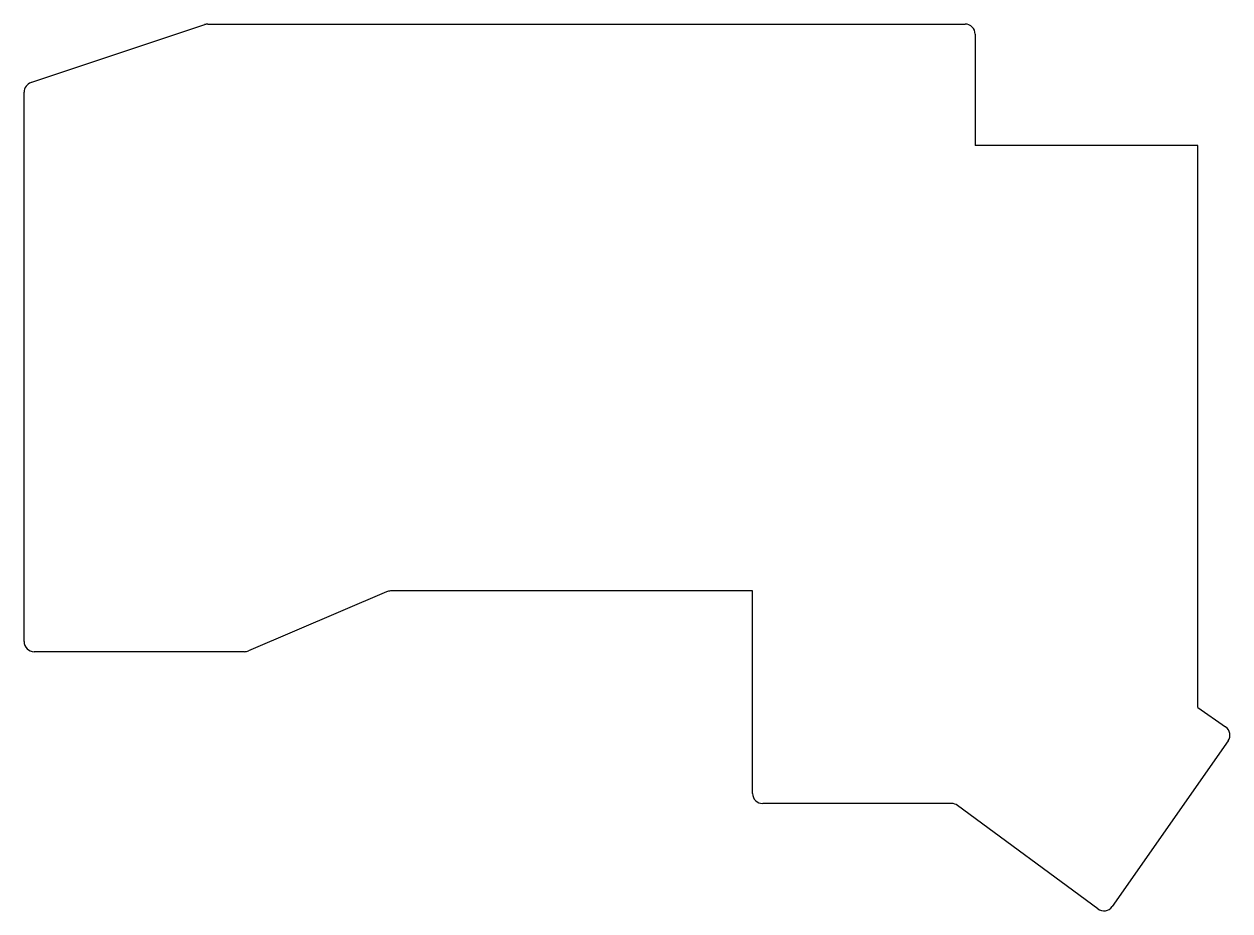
# Model space of a CAD drawing. Header units: millimetres. Extents: x -11 to 108, y -37 to 51.
import ezdxf

# ---------------------------------------------------------------- set-up
doc = ezdxf.new("R2010")
doc.units = ezdxf.units.MM

msp = doc.modelspace()

# ---------------------------------------------------------------- linework, layer by layer
at = {"linetype": 'CONTINUOUS'}
for p, q in [((-10.32, 45.23), (6.85, 50.95)), ((7.16, 51), (82, 51)), ((83, 50), (83, 39)), ((-11, -10), (-11, 44.28)), ((105, 39), (83, 39)), ((105, -16.5), (105, 39)), ((24.81, -5.08), (11.19, -10.92)), ((61, -5), (25.21, -5)), ((61, -25), (61, -5)), ((10.79, -11), (-10, -11)), ((105, -16.5), (107.75, -18.42)), ((107.99, -19.82), (96.54, -36.18)), ((80.67, -26), (62, -26)), ((95.12, -36.41), (81.26, -26.2))]:
    msp.add_line(p, q, dxfattribs=at)
for centre, start, end in [((7.16, 50), 90, 108.435), ((82, 50), 0, 90), ((-10, 44.28), 108.435, 180), ((25.21, -6), 90, 113.1986), ((-10, -10), 180, 270), ((10.79, -10), 270, 293.1986), ((107.18, -19.24), 325, 55), ((62, -25), 180, 270), ((80.67, -27), 53.605, 90), ((95.72, -35.61), 233.605, 325)]:
    msp.add_arc(centre, 1, start, end, dxfattribs=at)

doc.saveas('drawing.dxf')
